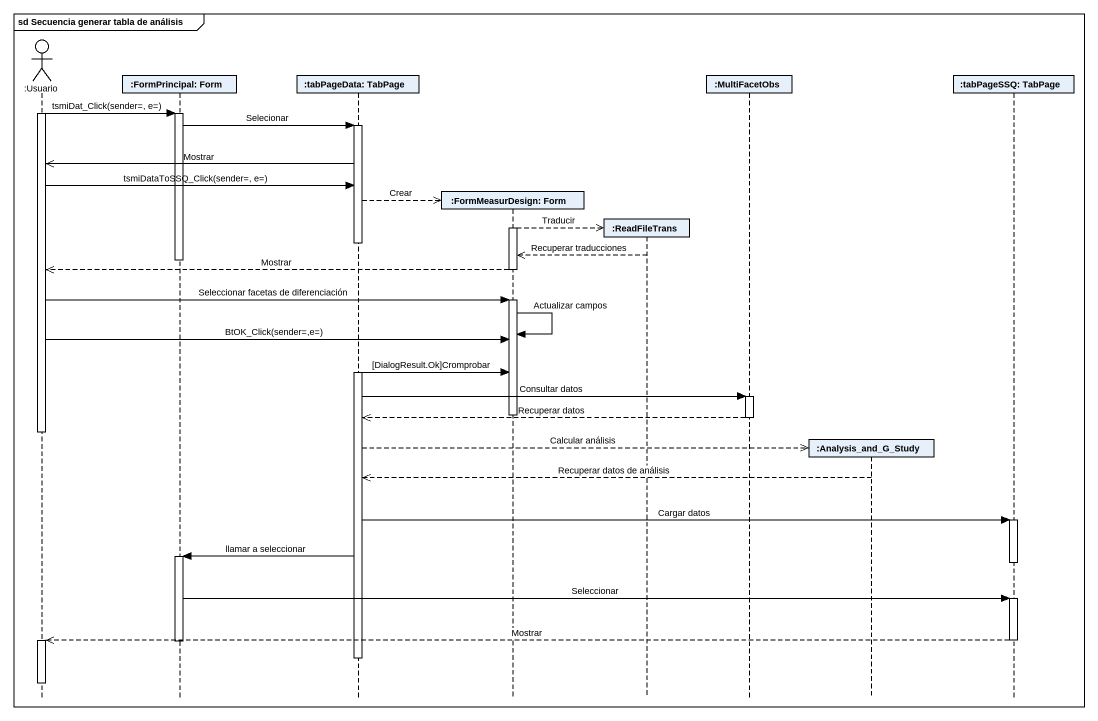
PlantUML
@startuml
mainframe sd Secuencia generar tabla de análisis
hide footbox
actor ":Usuario" as Usuario
participant ":FormPrincipal: Form" as FormPrincipal_Form
participant ":tabPageData: TabPage" as tabPageData_TabPage
participant ":FormMeasurDesign: Form" as FormMeasurDesign_Form
participant ":ReadFileTrans" as ReadFileTrans
participant ":MultiFacetObs" as MultiFacetObs
participant ":Analysis_and_G_Study" as Analysis_and_G_Study
participant ":tabPageSSQ: TabPage" as tabPageSSQ_TabPage

activate Usuario
Usuario -> FormPrincipal_Form : tsmiDat_Click(sender=, e=)
activate FormPrincipal_Form
FormPrincipal_Form -> tabPageData_TabPage : Selecionar
activate tabPageData_TabPage
tabPageData_TabPage ->> Usuario : Mostrar
Usuario -> tabPageData_TabPage : tsmiDataToSSQ_Click(sender=, e=)
tabPageData_TabPage -->> FormMeasurDesign_Form ** : Crear
activate FormMeasurDesign_Form
FormMeasurDesign_Form -->> ReadFileTrans ** : Traducir
deactivate tabPageData_TabPage
ReadFileTrans -->> FormMeasurDesign_Form : Recuperar traducciones
deactivate FormPrincipal_Form
FormMeasurDesign_Form -->> Usuario : Mostrar
deactivate FormMeasurDesign_Form
Usuario -> FormMeasurDesign_Form : Seleccionar facetas de diferenciación
activate FormMeasurDesign_Form
FormMeasurDesign_Form -> FormMeasurDesign_Form : Actualizar campos
Usuario -> FormMeasurDesign_Form : BtOK_Click(sender=,e=)
activate tabPageData_TabPage
tabPageData_TabPage -> FormMeasurDesign_Form : [DialogResult.Ok]Cromprobar
tabPageData_TabPage -> MultiFacetObs : Consultar datos
activate MultiFacetObs
deactivate FormMeasurDesign_Form
MultiFacetObs -->> tabPageData_TabPage : Recuperar datos
deactivate MultiFacetObs
deactivate Usuario
tabPageData_TabPage -->> Analysis_and_G_Study ** : Calcular análisis
Analysis_and_G_Study -->> tabPageData_TabPage : Recuperar datos de análisis
tabPageData_TabPage -> tabPageSSQ_TabPage : Cargar datos
activate tabPageSSQ_TabPage
tabPageData_TabPage -> FormPrincipal_Form : llamar a seleccionar
activate FormPrincipal_Form
deactivate tabPageSSQ_TabPage
FormPrincipal_Form -> tabPageSSQ_TabPage : Seleccionar
activate tabPageSSQ_TabPage
tabPageSSQ_TabPage -->> Usuario : Mostrar
deactivate tabPageSSQ_TabPage
activate Usuario
deactivate FormPrincipal_Form
deactivate tabPageData_TabPage
deactivate Usuario
@enduml
